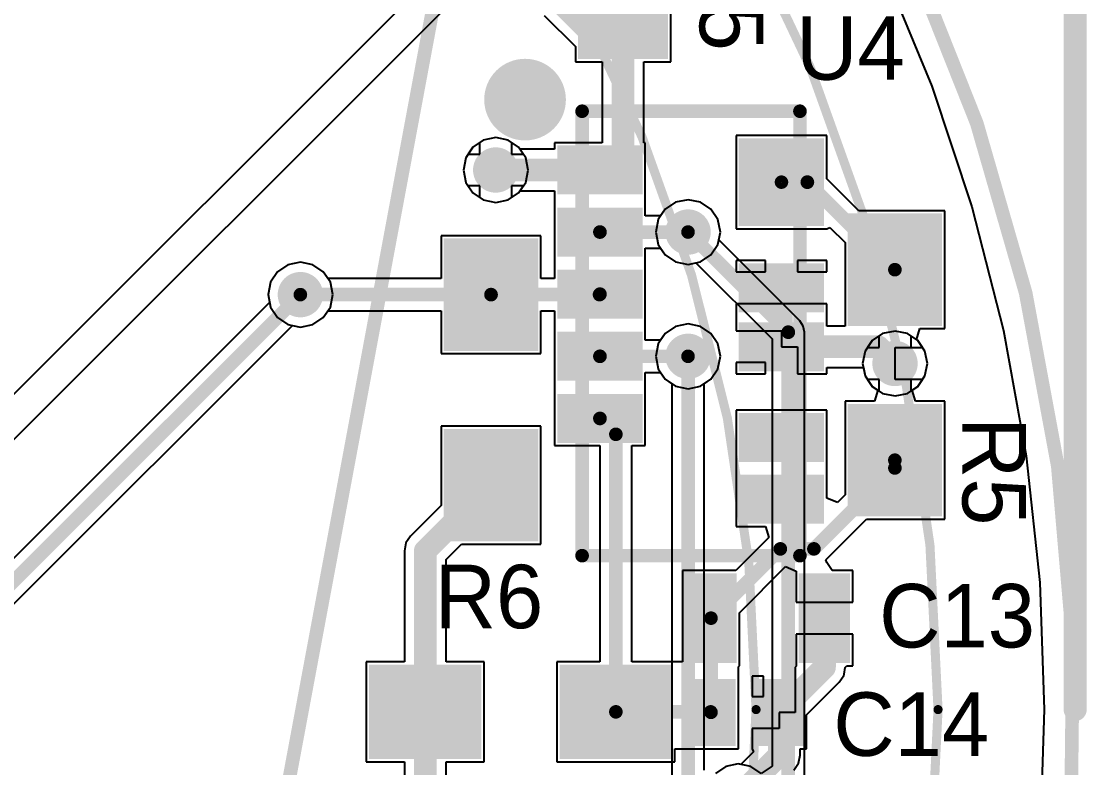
# Model space of a CAD drawing. Header units: millimetres. Extents: x 80 to 196, y 80 to 246.
# Drawn here: x 108.4 to 120.14, y 99.36 to 107.59 of the extents above; entities that cross this region are included whole.
import ezdxf

# ---------------------------------------------------------------- set-up
doc = ezdxf.new("R2010")
doc.units = ezdxf.units.MM
for name, color, linetype in [('BottomLayer', 5, 'Continuous'), ('DrillDrawing', 1, 'Continuous'), ('KeepOutLayer', 6, 'Continuous'), ('Mechanical1', 6, 'Continuous'), ('Mechanical15', 56, 'Continuous'), ('MidLayer1', 16, 'Continuous'), ('MidLayer2', 76, 'Continuous'), ('MultiLayer', 9, 'Continuous'), ('TopLayer', 1, 'Continuous'), ('TopOverlay', 2, 'Continuous'), ('TopPaste', 8, 'Continuous'), ('TopSolder', 216, 'Continuous'), ('ViaHoleLayer', 16, 'Continuous')]:
    doc.layers.add(name, color=color, linetype=linetype)

msp = doc.modelspace()

# ---------------------------------------------------------------- linework, layer by layer
at = {"layer": 'BottomLayer'}
for p, q in [((117.893, 108.172), (118.431, 106.874)), ((118.431, 106.874), (118.874, 105.542)), ((113.49, 106.278), (113.374, 106.201)), ((113.627, 106.306), (113.49, 106.278)), ((113.763, 106.278), (113.627, 106.306)), ((113.879, 106.201), (113.763, 106.278)), ((113.374, 106.201), (113.297, 106.085)), ((113.957, 106.085), (113.879, 106.201)), ((113.297, 106.085), (113.27, 105.949)), ((113.984, 105.949), (113.957, 106.085)), ((113.27, 105.949), (113.297, 105.812)), ((113.957, 105.812), (113.984, 105.949)), ((113.297, 105.812), (113.374, 105.696)), ((113.879, 105.696), (113.957, 105.812)), ((113.374, 105.696), (113.49, 105.619)), ((113.763, 105.619), (113.879, 105.696)), ((113.49, 105.619), (113.627, 105.592)), ((113.627, 105.592), (113.763, 105.619)), ((115.609, 105.595), (115.493, 105.517)), ((115.746, 105.622), (115.609, 105.595)), ((115.882, 105.595), (115.746, 105.622)), ((115.998, 105.517), (115.882, 105.595)), ((118.874, 105.542), (119.221, 104.181)), ((115.493, 105.517), (115.416, 105.402)), ((116.075, 105.402), (115.998, 105.517)), ((115.416, 105.402), (115.389, 105.265)), ((116.103, 105.265), (116.075, 105.402)), ((115.389, 105.265), (115.416, 105.128)), ((116.085, 105.178), (116.103, 105.265)), ((116.976, 104.287), (116.085, 105.178)), ((115.416, 105.128), (115.493, 105.013)), ((115.493, 105.013), (115.609, 104.935)), ((111.223, 104.827), (111.145, 104.712)), ((111.338, 104.905), (111.223, 104.827)), ((111.475, 104.932), (111.338, 104.905)), ((111.612, 104.905), (111.475, 104.932)), ((111.727, 104.827), (111.612, 104.905)), ((111.805, 104.712), (111.727, 104.827)), ((115.609, 104.935), (115.746, 104.908)), ((115.746, 104.908), (115.833, 104.925)), ((115.833, 104.925), (116.672, 104.087)), ((111.145, 104.712), (111.118, 104.575)), ((111.832, 104.575), (111.805, 104.712)), ((111.135, 104.488), (108.096, 101.448)), ((111.118, 104.575), (111.135, 104.488)), ((111.805, 104.438), (111.832, 104.575)), ((111.727, 104.323), (111.805, 104.438)), ((108.296, 101.144), (111.388, 104.235)), ((111.388, 104.235), (111.475, 104.218)), ((111.475, 104.218), (111.612, 104.245)), ((111.612, 104.245), (111.727, 104.323)), ((115.746, 104.252), (115.609, 104.225)), ((115.882, 104.225), (115.746, 104.252)), ((117.015, 104.229), (116.976, 104.287)), ((115.493, 104.147), (115.416, 104.032)), ((115.609, 104.225), (115.493, 104.147)), ((115.998, 104.147), (115.882, 104.225)), ((116.075, 104.032), (115.998, 104.147)), ((117.028, 104.161), (117.015, 104.229)), ((117.028, 97.436), (117.028, 104.161)), ((117.851, 104.12), (117.774, 104.068)), ((117.851, 103.991), (117.851, 104.12)), ((118.278, 104.068), (118.201, 104.12)), ((118.201, 104.12), (118.201, 103.991)), ((119.221, 104.181), (119.471, 102.799)), ((115.416, 104.032), (115.389, 103.895)), ((116.103, 103.895), (116.075, 104.032)), ((116.672, 104.087), (116.672, 99.376)), ((117.774, 104.068), (117.722, 103.991)), ((118.33, 103.991), (118.278, 104.068)), ((115.389, 103.895), (115.416, 103.758)), ((116.075, 103.758), (116.103, 103.895)), ((117.722, 103.991), (117.851, 103.991)), ((118.201, 103.991), (118.33, 103.991)), ((115.416, 103.758), (115.493, 103.643)), ((115.998, 103.643), (116.075, 103.758)), ((115.493, 103.643), (115.567, 103.593)), ((115.567, 103.593), (115.567, 98.788)), ((115.924, 103.593), (115.998, 103.643)), ((115.924, 99.331), (115.924, 103.593)), ((117.851, 103.641), (117.722, 103.641)), ((117.722, 103.641), (117.774, 103.564)), ((117.774, 103.564), (117.851, 103.512)), ((117.851, 103.512), (117.851, 103.641)), ((118.33, 103.641), (118.201, 103.641)), ((118.201, 103.641), (118.201, 103.512)), ((118.201, 103.512), (118.278, 103.564)), ((118.278, 103.564), (118.33, 103.641)), ((119.471, 102.799), (119.621, 101.403)), ((119.621, 101.403), (119.671, 100)), ((119.671, 100), (119.621, 98.597)), ((116.672, 99.376), (116.552, 99.296))]:
    msp.add_line(p, q, dxfattribs=at)
for points, const_width in [([(113.502, 105.949, 1), (113.752, 105.949, 1)], 0.25), ([(115.621, 105.265, 1), (115.871, 105.265, 1)], 0.25), ([(115.708, 105.265, 1), (115.783, 105.265, 1)], 0.075), ([(111.35, 104.575, 1), (111.6, 104.575, 1)], 0.25), ([(111.437, 104.575, 1), (111.512, 104.575, 1)], 0.075), ([(116.812, 104.161, 1), (116.888, 104.161, 1)], 0.075), ([(116.812, 104.161, 1), (116.888, 104.161, 1)], 0.075), ([(115.621, 103.895, 1), (115.871, 103.895, 1)], 0.25), ([(117.901, 103.816, 1), (118.151, 103.816, 1)], 0.25), ([(115.708, 103.895, 1), (115.783, 103.895, 1)], 0.075)]:
    msp.add_lwpolyline(points, format="xyb", close=True, dxfattribs=dict(at, const_width=const_width))
at = {"layer": 'BottomLayer', "const_width": 0.15}
for points in [[(115.746, 105.265), (116.85, 104.161)], [(108.17, 101.27), (111.475, 104.575)], [(116.85, 96.35), (116.85, 104.161)], [(115.746, 98.715), (115.746, 103.895)]]:
    msp.add_lwpolyline(points, dxfattribs=at)
at = {"layer": 'DrillDrawing', "const_width": 0.254}
msp.add_lwpolyline([(120.011, 100), (120.011, 122.76)], dxfattribs=at)
at = {"layer": 'DrillDrawing', "const_width": 0.15}
msp.add_lwpolyline([(83.225, 110.891, -1.632083), (101.044, 80.027)], format="xyb", dxfattribs=at)
at = {"layer": 'DrillDrawing'}
for points, const_width in [([(113.577, 105.949, 1), (113.677, 105.949, 1)], 0.1), ([(115.696, 105.265, 1), (115.796, 105.265, 1)], 0.1), ([(111.425, 104.575, 1), (111.525, 104.575, 1)], 0.1), ([(115.696, 103.895, 1), (115.796, 103.895, 1)], 0.1), ([(117.976, 103.816, 1), (118.076, 103.816, 1)], 0.1), ([(119.947, 100, 1), (120.074, 100, 1)], 0.127)]:
    msp.add_lwpolyline(points, format="xyb", close=True, dxfattribs=dict(at, const_width=const_width))
at = {"layer": 'KeepOutLayer', "const_width": 0.15}
msp.add_lwpolyline([(83.225, 110.891, -1.632083), (101.044, 80.027)], format="xyb", dxfattribs=at)
at = {"layer": 'Mechanical1', "const_width": 0.15}
msp.add_lwpolyline([(83.225, 110.891, -1.632083), (101.044, 80.027)], format="xyb", dxfattribs=at)
for points in [[(110.718, 95.835), (114.121, 114.093)], [(114.579, 106.597), (116.979, 106.597)], [(114.579, 101.697), (114.579, 106.597)], [(116.979, 101.697), (116.979, 106.597)], [(114.579, 101.697), (116.979, 101.697)]]:
    msp.add_lwpolyline(points, dxfattribs=at)
at = {"layer": 'Mechanical1', "const_width": 0.075}
for points in [[(114.541, 106.597, 1), (114.616, 106.597, 1)], [(114.541, 106.597, 1), (114.616, 106.597, 1)], [(116.941, 106.597, 1), (117.016, 106.597, 1)], [(116.941, 106.597, 1), (117.016, 106.597, 1)], [(114.541, 101.697, 1), (114.616, 101.697, 1)], [(114.541, 101.697, 1), (114.616, 101.697, 1)], [(116.941, 101.697, 1), (117.016, 101.697, 1)], [(116.941, 101.697, 1), (117.016, 101.697, 1)]]:
    msp.add_lwpolyline(points, format="xyb", close=True, dxfattribs=at)
at = {"layer": 'Mechanical15'}
for points, const_width in [([(118.5, 100, 1), (81.5, 100, 1)], 0.1), ([(116.495, 100, 1), (83.505, 100, 1)], 0.1), ([(116.47, 100, 1), (116.52, 100, 1)], 0.05), ([(118.475, 100, 1), (118.525, 100, 1)], 0.05)]:
    msp.add_lwpolyline(points, format="xyb", close=True, dxfattribs=dict(at, const_width=const_width))
at = {"layer": 'MidLayer1'}
for p, q in [((117.893, 108.172), (118.431, 106.874)), ((118.431, 106.874), (118.874, 105.542)), ((113.49, 106.278), (113.374, 106.201)), ((113.627, 106.306), (113.49, 106.278)), ((113.763, 106.278), (113.627, 106.306)), ((113.879, 106.201), (113.763, 106.278)), ((113.374, 106.201), (113.297, 106.085)), ((113.957, 106.085), (113.879, 106.201)), ((113.297, 106.085), (113.27, 105.949)), ((113.984, 105.949), (113.957, 106.085)), ((113.27, 105.949), (113.297, 105.812)), ((113.957, 105.812), (113.984, 105.949)), ((113.297, 105.812), (113.374, 105.696)), ((113.879, 105.696), (113.957, 105.812)), ((113.374, 105.696), (113.49, 105.619)), ((113.763, 105.619), (113.879, 105.696)), ((113.49, 105.619), (113.627, 105.592)), ((113.627, 105.592), (113.763, 105.619)), ((115.609, 105.595), (115.493, 105.517)), ((115.746, 105.622), (115.609, 105.595)), ((115.882, 105.595), (115.746, 105.622)), ((115.998, 105.517), (115.882, 105.595)), ((118.874, 105.542), (119.221, 104.181)), ((115.493, 105.517), (115.416, 105.402)), ((116.075, 105.402), (115.998, 105.517)), ((115.416, 105.402), (115.389, 105.265)), ((116.103, 105.265), (116.075, 105.402)), ((115.389, 105.265), (115.416, 105.128)), ((116.075, 105.128), (116.103, 105.265)), ((115.416, 105.128), (115.493, 105.013)), ((115.998, 105.013), (116.075, 105.128)), ((115.493, 105.013), (115.609, 104.935)), ((115.882, 104.935), (115.998, 105.013)), ((111.223, 104.827), (111.145, 104.712)), ((111.338, 104.905), (111.223, 104.827)), ((111.475, 104.932), (111.338, 104.905)), ((111.612, 104.905), (111.475, 104.932)), ((111.727, 104.827), (111.612, 104.905)), ((111.805, 104.712), (111.727, 104.827)), ((115.609, 104.935), (115.746, 104.908)), ((115.746, 104.908), (115.882, 104.935)), ((111.145, 104.712), (111.118, 104.575)), ((111.832, 104.575), (111.805, 104.712)), ((111.118, 104.575), (111.145, 104.438)), ((111.805, 104.438), (111.832, 104.575)), ((111.145, 104.438), (111.223, 104.323)), ((111.727, 104.323), (111.805, 104.438)), ((111.223, 104.323), (111.338, 104.245)), ((111.338, 104.245), (111.475, 104.218)), ((111.475, 104.218), (111.612, 104.245)), ((111.612, 104.245), (111.727, 104.323)), ((115.746, 104.252), (115.609, 104.225)), ((115.882, 104.225), (115.746, 104.252)), ((115.493, 104.147), (115.416, 104.032)), ((115.609, 104.225), (115.493, 104.147)), ((115.998, 104.147), (115.882, 104.225)), ((116.075, 104.032), (115.998, 104.147)), ((117.851, 104.12), (117.774, 104.068)), ((117.851, 103.991), (117.851, 104.12)), ((118.278, 104.068), (118.201, 104.12)), ((118.201, 104.12), (118.201, 103.991)), ((119.221, 104.181), (119.471, 102.799)), ((115.416, 104.032), (115.389, 103.895)), ((116.103, 103.895), (116.075, 104.032)), ((117.774, 104.068), (117.722, 103.991)), ((118.33, 103.991), (118.278, 104.068)), ((115.389, 103.895), (115.416, 103.758)), ((116.075, 103.758), (116.103, 103.895)), ((117.722, 103.991), (117.851, 103.991)), ((118.201, 103.991), (118.33, 103.991)), ((115.416, 103.758), (115.493, 103.643)), ((115.998, 103.643), (116.075, 103.758)), ((115.493, 103.643), (115.609, 103.565)), ((115.609, 103.565), (115.746, 103.538)), ((115.746, 103.538), (115.882, 103.565)), ((115.882, 103.565), (115.998, 103.643)), ((117.851, 103.641), (117.722, 103.641)), ((117.722, 103.641), (117.774, 103.564)), ((117.774, 103.564), (117.851, 103.512)), ((117.851, 103.512), (117.851, 103.641)), ((118.33, 103.641), (118.201, 103.641)), ((118.201, 103.641), (118.201, 103.512)), ((118.201, 103.512), (118.278, 103.564)), ((118.278, 103.564), (118.33, 103.641)), ((119.471, 102.799), (119.621, 101.403)), ((119.621, 101.403), (119.671, 100)), ((119.671, 100), (119.621, 98.597))]:
    msp.add_line(p, q, dxfattribs=at)
at = {"layer": 'MidLayer1', "const_width": 0.25}
for points in [[(113.502, 105.949, 1), (113.752, 105.949, 1)], [(115.621, 105.265, 1), (115.871, 105.265, 1)], [(111.35, 104.575, 1), (111.6, 104.575, 1)], [(115.621, 103.895, 1), (115.871, 103.895, 1)], [(117.901, 103.816, 1), (118.151, 103.816, 1)]]:
    msp.add_lwpolyline(points, format="xyb", close=True, dxfattribs=at)
at = {"layer": 'MidLayer2'}
for p, q in [((116.107, 111.27), (105.959, 101.122)), ((106.157, 100.82), (114.601, 109.264)), ((117.893, 108.172), (118.431, 106.874)), ((118.431, 106.874), (118.874, 105.542)), ((113.452, 106.253), (113.374, 106.201)), ((113.452, 106.124), (113.452, 106.253)), ((113.879, 106.201), (113.802, 106.253)), ((113.802, 106.253), (113.802, 106.124)), ((113.374, 106.201), (113.323, 106.124)), ((113.323, 106.124), (113.452, 106.124)), ((113.802, 106.124), (113.931, 106.124)), ((113.931, 106.124), (113.879, 106.201)), ((113.452, 105.774), (113.323, 105.774)), ((113.323, 105.774), (113.374, 105.696)), ((113.452, 105.645), (113.452, 105.774)), ((113.931, 105.774), (113.802, 105.774)), ((113.802, 105.774), (113.802, 105.645)), ((113.879, 105.696), (113.931, 105.774)), ((113.374, 105.696), (113.452, 105.645)), ((113.802, 105.645), (113.879, 105.696)), ((115.609, 105.595), (115.493, 105.517)), ((115.746, 105.622), (115.609, 105.595)), ((115.882, 105.595), (115.746, 105.622)), ((115.998, 105.517), (115.882, 105.595)), ((118.874, 105.542), (119.221, 104.181)), ((115.493, 105.517), (115.416, 105.402)), ((116.075, 105.402), (115.998, 105.517)), ((115.416, 105.402), (115.389, 105.265)), ((116.103, 105.265), (116.075, 105.402)), ((115.389, 105.265), (115.416, 105.128)), ((116.075, 105.128), (116.103, 105.265)), ((115.416, 105.128), (115.493, 105.013)), ((115.998, 105.013), (116.075, 105.128)), ((115.493, 105.013), (115.609, 104.935)), ((115.882, 104.935), (115.998, 105.013)), ((111.223, 104.827), (111.145, 104.712)), ((111.338, 104.905), (111.223, 104.827)), ((111.475, 104.932), (111.338, 104.905)), ((111.612, 104.905), (111.475, 104.932)), ((111.727, 104.827), (111.612, 104.905)), ((111.805, 104.712), (111.727, 104.827)), ((115.609, 104.935), (115.746, 104.908)), ((115.746, 104.908), (115.882, 104.935)), ((111.145, 104.712), (111.118, 104.575)), ((111.832, 104.575), (111.805, 104.712)), ((111.118, 104.575), (111.145, 104.438)), ((111.805, 104.438), (111.832, 104.575)), ((111.145, 104.438), (111.223, 104.323)), ((111.727, 104.323), (111.805, 104.438)), ((111.223, 104.323), (111.338, 104.245)), ((111.338, 104.245), (111.475, 104.218)), ((111.475, 104.218), (111.612, 104.245)), ((111.612, 104.245), (111.727, 104.323)), ((115.746, 104.252), (115.609, 104.225)), ((115.882, 104.225), (115.746, 104.252)), ((115.493, 104.147), (115.416, 104.032)), ((115.609, 104.225), (115.493, 104.147)), ((115.998, 104.147), (115.882, 104.225)), ((116.075, 104.032), (115.998, 104.147)), ((117.889, 104.146), (117.774, 104.068)), ((118.026, 104.173), (117.889, 104.146)), ((118.163, 104.146), (118.026, 104.173)), ((118.278, 104.068), (118.163, 104.146)), ((119.221, 104.181), (119.471, 102.799)), ((115.416, 104.032), (115.389, 103.895)), ((116.103, 103.895), (116.075, 104.032)), ((117.774, 104.068), (117.696, 103.953)), ((118.356, 103.953), (118.278, 104.068)), ((115.389, 103.895), (115.416, 103.758)), ((116.075, 103.758), (116.103, 103.895)), ((117.696, 103.953), (117.669, 103.816)), ((118.383, 103.816), (118.356, 103.953)), ((117.669, 103.816), (117.696, 103.679)), ((118.356, 103.679), (118.383, 103.816)), ((115.416, 103.758), (115.493, 103.643)), ((115.998, 103.643), (116.075, 103.758)), ((117.696, 103.679), (117.774, 103.564)), ((118.278, 103.564), (118.356, 103.679)), ((115.493, 103.643), (115.609, 103.565)), ((115.609, 103.565), (115.746, 103.538)), ((115.746, 103.538), (115.882, 103.565)), ((115.882, 103.565), (115.998, 103.643)), ((117.774, 103.564), (117.889, 103.486)), ((118.163, 103.486), (118.278, 103.564)), ((117.889, 103.486), (118.026, 103.459)), ((118.026, 103.459), (118.163, 103.486)), ((119.471, 102.799), (119.621, 101.403)), ((119.621, 101.403), (119.671, 100)), ((119.671, 100), (119.621, 98.597)), ((116.163, 99.374), (116.047, 99.296)), ((116.299, 99.401), (116.163, 99.374)), ((116.436, 99.374), (116.299, 99.401)), ((116.552, 99.296), (116.436, 99.374))]:
    msp.add_line(p, q, dxfattribs=at)
at = {"layer": 'MidLayer2', "const_width": 0.25}
for points in [[(113.502, 105.949, 1), (113.752, 105.949, 1)], [(115.621, 105.265, 1), (115.871, 105.265, 1)], [(111.35, 104.575, 1), (111.6, 104.575, 1)], [(115.621, 103.895, 1), (115.871, 103.895, 1)], [(117.901, 103.816, 1), (118.151, 103.816, 1)]]:
    msp.add_lwpolyline(points, format="xyb", close=True, dxfattribs=at)
at = {"layer": 'MultiLayer', "const_width": 0.25}
for points in [[(113.502, 105.949, 1), (113.752, 105.949, 1)], [(115.621, 105.265, 1), (115.871, 105.265, 1)], [(111.35, 104.575, 1), (111.6, 104.575, 1)], [(115.621, 103.895, 1), (115.871, 103.895, 1)], [(117.901, 103.816, 1), (118.151, 103.816, 1)]]:
    msp.add_lwpolyline(points, format="xyb", close=True, dxfattribs=at)
at = {"layer": 'TopLayer'}
for p, q in [((117.893, 108.172), (118.431, 106.874)), ((115.555, 107.141), (115.555, 107.766)), ((114.162, 107.653), (114.505, 107.31)), ((114.505, 107.31), (114.505, 107.141)), ((114.505, 107.141), (114.801, 107.141)), ((114.801, 107.141), (114.801, 106.25)), ((115.26, 106.25), (115.26, 107.141)), ((115.26, 107.141), (115.555, 107.141)), ((118.431, 106.874), (118.874, 105.542)), ((113.49, 106.278), (113.374, 106.201)), ((113.627, 106.306), (113.49, 106.278)), ((113.763, 106.278), (113.627, 106.306)), ((113.879, 106.201), (113.763, 106.278)), ((114.801, 106.25), (114.275, 106.25)), ((114.275, 106.25), (114.275, 106.179)), ((115.275, 106.25), (115.26, 106.25)), ((115.275, 105.655), (115.275, 106.25)), ((117.275, 106.33), (116.275, 106.33)), ((116.275, 106.33), (116.275, 105.3)), ((117.275, 105.852), (117.275, 106.33)), ((113.374, 106.201), (113.297, 106.085)), ((113.894, 106.179), (113.879, 106.201)), ((114.275, 106.179), (113.894, 106.179)), ((113.297, 106.085), (113.27, 105.949)), ((113.27, 105.949), (113.297, 105.812)), ((113.297, 105.812), (113.374, 105.696)), ((117.627, 105.5), (117.275, 105.852)), ((113.374, 105.696), (113.49, 105.619)), ((113.763, 105.619), (113.879, 105.696)), ((113.879, 105.696), (113.895, 105.721)), ((113.895, 105.721), (114.275, 105.721)), ((114.275, 105.721), (114.275, 105.655)), ((114.275, 105.655), (114.275, 105.655)), ((114.275, 105.655), (114.275, 105.655)), ((114.275, 105.655), (114.275, 105.65)), ((114.275, 105.65), (114.275, 105.65)), ((114.275, 105.65), (114.275, 105.607)), ((115.275, 105.65), (115.275, 105.655)), ((115.275, 105.655), (115.275, 105.655)), ((115.275, 105.655), (115.275, 105.655)), ((115.275, 105.607), (115.275, 105.65)), ((113.49, 105.619), (113.627, 105.592)), ((113.627, 105.592), (113.763, 105.619)), ((114.275, 105.607), (114.275, 105.565)), ((114.275, 105.565), (114.275, 105.56)), ((114.275, 105.56), (114.275, 105.56)), ((114.275, 105.56), (114.275, 105.56)), ((114.275, 105.56), (114.275, 104.97)), ((115.275, 105.565), (115.275, 105.607)), ((115.275, 105.56), (115.275, 105.565)), ((115.275, 105.443), (115.275, 105.56)), ((115.275, 105.56), (115.275, 105.56)), ((115.275, 105.56), (115.275, 105.56)), ((115.609, 105.595), (115.493, 105.517)), ((115.746, 105.622), (115.609, 105.595)), ((115.882, 105.595), (115.746, 105.622)), ((115.998, 105.517), (115.882, 105.595)), ((118.874, 105.542), (119.221, 104.181)), ((115.444, 105.443), (115.275, 105.443)), ((115.493, 105.517), (115.444, 105.443)), ((116.075, 105.402), (115.998, 105.517)), ((118.575, 105.5), (117.627, 105.5)), ((118.575, 104.2), (118.575, 105.5)), ((116.103, 105.265), (116.075, 105.402)), ((116.275, 105.3), (117.275, 105.3)), ((117.275, 105.3), (117.309, 105.314)), ((117.275, 105.3), (117.275, 105.3)), ((117.275, 105.3), (117.275, 105.3)), ((117.309, 105.314), (117.475, 105.148)), ((114.125, 105.225), (113.025, 105.225)), ((113.025, 105.225), (113.025, 104.753)), ((114.125, 104.753), (114.125, 105.225)), ((116.075, 105.128), (116.103, 105.265)), ((115.275, 104.97), (115.275, 105.087)), ((115.275, 105.087), (115.444, 105.087)), ((115.444, 105.087), (115.493, 105.013)), ((115.998, 105.013), (116.075, 105.128)), ((117.475, 105.148), (117.475, 104.229)), ((114.275, 104.97), (114.275, 104.97)), ((114.275, 104.97), (114.275, 104.97)), ((114.275, 104.97), (114.275, 104.965)), ((114.275, 104.965), (114.275, 104.922)), ((115.275, 104.965), (115.275, 104.97)), ((115.275, 104.97), (115.275, 104.97)), ((115.275, 104.97), (115.275, 104.97)), ((115.275, 104.922), (115.275, 104.965)), ((115.493, 105.013), (115.609, 104.935)), ((115.882, 104.935), (115.998, 105.013)), ((116.6, 104.95), (116.275, 104.95)), ((116.275, 104.95), (116.275, 104.825)), ((116.6, 104.825), (116.6, 104.95)), ((117.275, 104.95), (116.95, 104.95)), ((116.95, 104.95), (116.95, 104.825)), ((117.275, 104.825), (117.275, 104.95)), ((111.223, 104.827), (111.145, 104.712)), ((111.338, 104.905), (111.223, 104.827)), ((111.475, 104.932), (111.338, 104.905)), ((111.612, 104.905), (111.475, 104.932)), ((111.727, 104.827), (111.612, 104.905)), ((111.777, 104.753), (111.727, 104.827)), ((114.275, 104.922), (114.275, 104.88)), ((114.275, 104.88), (114.275, 104.875)), ((114.275, 104.875), (114.275, 104.875)), ((114.275, 104.875), (114.275, 104.875)), ((114.275, 104.875), (114.275, 104.753)), ((115.275, 104.88), (115.275, 104.922)), ((115.275, 104.875), (115.275, 104.88)), ((115.275, 104.285), (115.275, 104.875)), ((115.275, 104.875), (115.275, 104.875)), ((115.275, 104.875), (115.275, 104.875)), ((115.609, 104.935), (115.746, 104.908)), ((115.746, 104.908), (115.882, 104.935)), ((116.275, 104.825), (116.6, 104.825)), ((116.95, 104.825), (117.275, 104.825)), ((111.145, 104.712), (111.118, 104.575)), ((113.025, 104.753), (111.777, 104.753)), ((114.275, 104.753), (114.125, 104.753)), ((111.118, 104.575), (111.145, 104.438)), ((117.275, 104.475), (116.275, 104.475)), ((116.275, 104.475), (116.275, 104.35)), ((117.275, 104.35), (117.275, 104.475)), ((111.145, 104.438), (111.223, 104.323)), ((111.727, 104.323), (111.777, 104.397)), ((111.777, 104.397), (113.025, 104.397)), ((113.025, 104.397), (113.025, 103.925)), ((114.125, 103.925), (114.125, 104.397)), ((114.125, 104.397), (114.275, 104.397)), ((114.275, 104.397), (114.275, 104.285)), ((116.275, 104.35), (116.275, 104.35)), ((116.275, 104.35), (116.275, 104.3)), ((117.275, 104.3), (117.275, 104.35)), ((117.275, 104.35), (117.275, 104.35)), ((117.275, 104.35), (117.275, 104.35)), ((111.223, 104.323), (111.338, 104.245)), ((111.338, 104.245), (111.475, 104.218)), ((111.475, 104.218), (111.612, 104.245)), ((111.612, 104.245), (111.727, 104.323)), ((114.275, 104.285), (114.275, 104.285)), ((114.275, 104.285), (114.275, 104.285)), ((114.275, 104.285), (114.275, 104.28)), ((114.275, 104.28), (114.275, 104.237)), ((114.275, 104.237), (114.275, 104.195)), ((115.275, 104.28), (115.275, 104.285)), ((115.275, 104.285), (115.275, 104.285)), ((115.275, 104.285), (115.275, 104.285)), ((115.275, 104.237), (115.275, 104.28)), ((115.275, 104.195), (115.275, 104.237)), ((115.746, 104.252), (115.609, 104.225)), ((115.882, 104.225), (115.746, 104.252)), ((116.275, 104.3), (116.275, 104.3)), ((116.275, 104.3), (116.275, 104.175)), ((117.275, 104.229), (117.275, 104.3)), ((117.275, 104.3), (117.275, 104.3)), ((114.275, 104.195), (114.275, 104.19)), ((114.275, 104.19), (114.275, 104.19)), ((114.275, 104.19), (114.275, 104.19)), ((114.275, 104.19), (114.275, 103.6)), ((115.275, 104.19), (115.275, 104.195)), ((115.275, 104.073), (115.275, 104.19)), ((115.275, 104.19), (115.275, 104.19)), ((115.275, 104.19), (115.275, 104.19)), ((115.493, 104.147), (115.444, 104.073)), ((115.609, 104.225), (115.493, 104.147)), ((115.998, 104.147), (115.882, 104.225)), ((116.075, 104.032), (115.998, 104.147)), ((116.275, 104.175), (116.775, 104.175)), ((116.775, 104.175), (116.775, 104)), ((117.475, 104.229), (117.275, 104.229)), ((118.263, 104.078), (118.3, 104.2)), ((118.3, 104.2), (118.575, 104.2)), ((119.221, 104.181), (119.471, 102.799)), ((115.444, 104.073), (115.275, 104.073)), ((116.103, 103.895), (116.075, 104.032)), ((116.775, 104), (116.95, 104)), ((116.95, 104), (116.95, 103.7)), ((118.278, 104.068), (118.263, 104.078)), ((118.33, 103.991), (118.278, 104.068)), ((113.025, 103.925), (114.125, 103.925)), ((116.075, 103.758), (116.103, 103.895)), ((118.026, 103.641), (118.026, 103.991)), ((118.026, 103.991), (118.33, 103.991)), ((116.6, 103.825), (116.275, 103.825)), ((116.275, 103.825), (116.275, 103.7)), ((116.6, 103.7), (116.6, 103.825)), ((117.275, 103.7), (117.275, 103.771)), ((117.275, 103.771), (117.678, 103.771)), ((117.678, 103.771), (117.696, 103.679)), ((115.275, 103.6), (115.275, 103.717)), ((115.275, 103.717), (115.444, 103.717)), ((115.444, 103.717), (115.493, 103.643)), ((115.998, 103.643), (116.075, 103.758)), ((116.275, 103.7), (116.6, 103.7)), ((116.95, 103.7), (117.275, 103.7)), ((117.696, 103.679), (117.774, 103.564)), ((114.275, 103.6), (114.275, 103.6)), ((114.275, 103.6), (114.275, 103.6)), ((114.275, 103.6), (114.275, 103.595)), ((114.275, 103.595), (114.275, 103.552)), ((114.275, 103.552), (114.275, 103.51)), ((115.275, 103.595), (115.275, 103.6)), ((115.275, 103.6), (115.275, 103.6)), ((115.275, 103.6), (115.275, 103.6)), ((115.275, 103.552), (115.275, 103.595)), ((115.275, 103.51), (115.275, 103.552)), ((115.493, 103.643), (115.609, 103.565)), ((115.609, 103.565), (115.746, 103.538)), ((115.746, 103.538), (115.882, 103.565)), ((115.882, 103.565), (115.998, 103.643)), ((117.774, 103.564), (117.837, 103.522)), ((118.33, 103.641), (118.026, 103.641)), ((118.215, 103.522), (118.278, 103.564)), ((118.278, 103.564), (118.33, 103.641)), ((114.275, 103.51), (114.275, 103.505)), ((114.275, 103.505), (114.275, 103.505)), ((114.275, 103.505), (114.275, 103.505)), ((114.275, 103.505), (114.275, 102.91)), ((115.275, 103.505), (115.275, 103.51)), ((115.275, 102.91), (115.275, 103.505)), ((115.275, 103.505), (115.275, 103.505)), ((115.275, 103.505), (115.275, 103.505)), ((117.837, 103.522), (117.8, 103.4)), ((118.252, 103.4), (118.215, 103.522)), ((117.275, 103.3), (116.275, 103.3)), ((116.275, 103.3), (116.275, 102.71)), ((117.275, 102.71), (117.275, 103.3)), ((117.8, 103.4), (117.475, 103.4)), ((117.475, 103.4), (117.475, 102.366)), ((118.575, 103.4), (118.252, 103.4)), ((118.575, 102.1), (118.575, 103.4)), ((114.125, 103.125), (113.025, 103.125)), ((113.025, 103.125), (113.025, 102.249)), ((114.125, 101.825), (114.125, 103.125)), ((114.275, 102.91), (114.772, 102.91)), ((114.772, 102.91), (114.772, 100.525)), ((115.128, 100.525), (115.128, 102.91)), ((115.128, 102.91), (115.275, 102.91)), ((116.275, 102.71), (116.275, 102.71)), ((116.275, 102.71), (116.275, 102.71)), ((116.275, 102.71), (116.275, 102.7)), ((117.275, 102.7), (117.275, 102.71)), ((117.275, 102.71), (117.275, 102.71)), ((117.275, 102.71), (117.275, 102.71)), ((119.471, 102.799), (119.621, 101.403)), ((116.275, 102.7), (116.275, 102.66)), ((116.275, 102.66), (116.275, 102.62)), ((116.275, 102.62), (116.275, 102.61)), ((116.275, 102.61), (116.275, 102.61)), ((116.275, 102.61), (116.275, 102.61)), ((116.275, 102.61), (116.275, 102.02)), ((117.275, 102.66), (117.275, 102.7)), ((117.275, 102.62), (117.275, 102.66)), ((117.275, 102.61), (117.275, 102.62)), ((117.275, 102.332), (117.275, 102.61)), ((117.275, 102.61), (117.275, 102.61)), ((117.275, 102.61), (117.275, 102.61)), ((117.475, 102.366), (117.392, 102.284)), ((113.025, 102.249), (112.688, 101.912)), ((117.392, 102.284), (117.275, 102.332)), ((116.275, 102.02), (116.6, 102.02)), ((116.6, 102.02), (116.637, 101.898)), ((117.264, 101.65), (117.713, 102.1)), ((117.713, 102.1), (118.575, 102.1)), ((112.688, 101.912), (112.638, 101.838)), ((116.636, 101.898), (116.271, 101.533)), ((116.637, 101.898), (116.636, 101.898)), ((112.638, 101.838), (112.621, 101.75)), ((113.079, 101.655), (113.249, 101.825)), ((113.249, 101.825), (114.125, 101.825)), ((112.621, 101.75), (112.621, 100.525)), ((113.079, 100.525), (113.079, 101.655)), ((117.276, 101.62), (117.264, 101.65)), ((116.271, 101.533), (115.686, 101.533)), ((115.686, 101.533), (115.686, 100.525)), ((116.311, 101.068), (116.819, 101.576)), ((116.819, 101.576), (116.936, 101.527)), ((117.334, 101.533), (117.276, 101.62)), ((117.561, 101.533), (117.334, 101.533)), ((117.561, 101.183), (117.561, 101.533)), ((116.936, 101.527), (116.936, 101.504)), ((116.936, 101.504), (116.936, 101.504)), ((116.936, 101.504), (116.936, 101.504)), ((116.936, 101.504), (116.936, 101.183)), ((119.621, 101.403), (119.671, 100)), ((116.936, 101.183), (117.561, 101.183)), ((116.311, 100.483), (116.311, 101.068)), ((117.561, 100.833), (116.936, 100.833)), ((116.936, 100.833), (116.936, 100.483)), ((117.561, 100.483), (117.561, 100.833)), ((112.621, 100.525), (112.2, 100.525)), ((112.2, 100.525), (112.2, 99.425)), ((113.5, 100.525), (113.079, 100.525)), ((113.5, 99.425), (113.5, 100.525)), ((114.772, 100.525), (114.3, 100.525)), ((114.3, 100.525), (114.3, 99.425)), ((115.6, 100.525), (115.128, 100.525)), ((115.686, 100.525), (115.6, 100.525)), ((115.6, 100.525), (115.6, 100.525)), ((116.301, 100.473), (116.311, 100.483)), ((116.311, 100.483), (116.311, 100.483)), ((116.938, 100.479), (116.926, 100.467)), ((116.936, 100.483), (116.936, 100.483)), ((116.936, 100.483), (116.936, 100.483)), ((116.936, 100.483), (116.938, 100.479)), ((117.478, 100.465), (117.496, 100.483)), ((117.496, 100.483), (117.561, 100.483)), ((116.301, 100.368), (116.301, 100.473)), ((116.301, 99.568), (116.301, 100.368)), ((116.301, 100.368), (116.301, 100.368)), ((116.576, 100.368), (116.451, 100.368)), ((116.451, 100.368), (116.451, 100.143)), ((116.576, 100.143), (116.576, 100.368)), ((116.926, 100.467), (116.926, 99.968)), ((117.411, 100.303), (117.461, 100.377)), ((117.461, 100.377), (117.464, 100.392)), ((117.464, 100.392), (117.478, 100.465)), ((117.478, 100.465), (117.478, 100.465)), ((117.478, 100.465), (117.478, 100.465)), ((117.478, 100.465), (117.478, 100.465)), ((117.478, 100.465), (117.478, 100.465)), ((117.478, 100.465), (117.478, 100.465)), ((117.051, 99.943), (117.411, 100.303)), ((116.451, 100.143), (116.576, 100.143)), ((116.926, 99.968), (116.751, 99.968)), ((116.751, 99.968), (116.751, 99.793)), ((117.051, 99.568), (117.051, 99.943)), ((119.671, 100), (119.621, 98.597)), ((116.751, 99.793), (116.451, 99.793)), ((116.451, 99.793), (116.451, 99.568)), ((115.6, 99.425), (115.6, 99.568)), ((115.6, 99.568), (115.701, 99.568)), ((115.701, 99.568), (115.701, 99.568)), ((115.701, 99.568), (116.301, 99.568)), ((116.451, 99.568), (116.451, 99.568)), ((116.451, 99.568), (116.451, 99.568)), ((116.451, 99.568), (116.465, 99.534)), ((116.981, 99.496), (116.981, 99.568)), ((116.981, 99.568), (117.051, 99.568)), ((112.2, 99.425), (112.621, 99.425)), ((112.621, 99.425), (112.621, 99.168)), ((113.079, 99.168), (113.079, 99.425)), ((113.079, 99.425), (113.5, 99.425)), ((114.3, 99.425), (115.6, 99.425)), ((116.465, 99.534), (116.326, 99.395)), ((116.963, 99.408), (116.981, 99.496)), ((116.163, 99.374), (116.047, 99.296)), ((116.299, 99.401), (116.163, 99.374)), ((116.326, 99.395), (116.299, 99.401)), ((116.913, 99.334), (116.963, 99.408))]:
    msp.add_line(p, q, dxfattribs=at)
for points, const_width in [([(114.187, 107.953), (114.686, 107.454)], 0.25), ([(114.686, 107.454), (115.03, 107.454)], 0.25), ([(115.03, 105.926), (115.03, 107.454)], 0.25), ([(113.627, 105.949), (113.628, 105.95)], 0.25), ([(113.628, 105.95), (114.775, 105.95)], 0.25), ([(116.775, 105.815), (117.06, 105.815)], 0.15), ([(117.06, 105.815), (118.025, 104.85)], 0.15), ([(114.775, 105.265), (115.746, 105.265)], 0.15), ([(116.775, 104), (116.775, 104.65)], 0.25), ([(111.475, 104.575), (113.575, 104.575)], 0.15), ([(113.575, 104.575), (114.77, 104.575)], 0.15), ([(114.77, 104.575), (114.775, 104.58)], 0.15), ([(116.775, 104), (117.842, 104)], 0.25), ([(117.842, 104), (118.026, 103.816)], 0.25), ([(114.775, 103.895), (115.746, 103.895)], 0.15), ([(114.775, 103.21), (114.95, 103.035)], 0.15), ([(114.95, 99.975), (114.95, 103.035)], 0.15), ([(118.025, 102.664), (118.025, 102.75)], 0.15), ([(117.133, 101.772), (118.025, 102.664)], 0.15), ([(112.85, 101.75), (113.575, 102.475)], 0.25), ([(112.85, 99.975), (112.85, 101.75)], 0.25), ([(115.999, 101.008), (116.763, 101.772)], 0.15), ([(116.763, 101.772), (117.133, 101.772)], 0.15), ([(115.999, 99.97), (115.999, 101.008)], 0.15), ([(117.249, 100.465), (117.249, 101.008)], 0.25), ([(116.751, 99.968), (117.249, 100.465)], 0.25), ([(112.85, 98.9), (112.85, 99.975)], 0.25), ([(114.95, 99.975), (115.994, 99.975)], 0.15), ([(115.994, 99.975), (115.999, 99.97)], 0.15), ([(116.751, 99.496), (116.751, 99.968)], 0.25), ([(116.299, 99.044), (116.751, 99.496)], 0.25)]:
    msp.add_lwpolyline(points, dxfattribs=dict(at, const_width=const_width))
for points, const_width in [([(114.624, 107.454, 1), (114.749, 107.454, 1)], 0.125), ([(114.624, 107.454, 1), (114.749, 107.454, 1)], 0.125), ([(114.968, 107.454, 1), (115.093, 107.454, 1)], 0.125), ([(114.968, 107.454, 1), (115.093, 107.454, 1)], 0.125), ([(113.502, 105.949, 1), (113.752, 105.949, 1)], 0.25), ([(113.564, 105.949, 1), (113.689, 105.949, 1)], 0.125), ([(113.566, 105.95, 1), (113.691, 105.95, 1)], 0.125), ([(113.566, 105.95, 1), (113.691, 105.95, 1)], 0.125), ([(114.713, 105.95, 1), (114.837, 105.95, 1)], 0.125), ([(114.968, 105.926, 1), (115.093, 105.926, 1)], 0.125), ([(116.738, 105.815, 1), (116.812, 105.815, 1)], 0.075), ([(117.022, 105.815, 1), (117.098, 105.815, 1)], 0.075), ([(117.022, 105.815, 1), (117.098, 105.815, 1)], 0.075), ([(115.621, 105.265, 1), (115.871, 105.265, 1)], 0.25), ([(114.737, 105.265, 1), (114.813, 105.265, 1)], 0.075), ([(115.708, 105.265, 1), (115.783, 105.265, 1)], 0.075), ([(111.35, 104.575, 1), (111.6, 104.575, 1)], 0.25), ([(117.987, 104.85, 1), (118.062, 104.85, 1)], 0.075), ([(116.713, 104.65, 1), (116.838, 104.65, 1)], 0.125), ([(111.437, 104.575, 1), (111.512, 104.575, 1)], 0.075), ([(113.537, 104.575, 1), (113.613, 104.575, 1)], 0.075), ([(113.537, 104.575, 1), (113.613, 104.575, 1)], 0.075), ([(114.733, 104.575, 1), (114.808, 104.575, 1)], 0.075), ([(114.733, 104.575, 1), (114.808, 104.575, 1)], 0.075), ([(114.737, 104.58, 1), (114.813, 104.58, 1)], 0.075), ([(115.621, 103.895, 1), (115.871, 103.895, 1)], 0.25), ([(116.713, 104, 1), (116.838, 104, 1)], 0.125), ([(116.713, 104, 1), (116.838, 104, 1)], 0.125), ([(117.779, 104, 1), (117.904, 104, 1)], 0.125), ([(117.779, 104, 1), (117.904, 104, 1)], 0.125), ([(117.901, 103.816, 1), (118.151, 103.816, 1)], 0.25), ([(114.737, 103.895, 1), (114.813, 103.895, 1)], 0.075), ([(115.708, 103.895, 1), (115.783, 103.895, 1)], 0.075), ([(117.963, 103.816, 1), (118.088, 103.816, 1)], 0.125), ([(114.737, 103.21, 1), (114.813, 103.21, 1)], 0.075), ([(114.913, 103.035, 1), (114.988, 103.035, 1)], 0.075), ([(114.913, 103.035, 1), (114.988, 103.035, 1)], 0.075), ([(117.987, 102.75, 1), (118.062, 102.75, 1)], 0.075), ([(117.987, 102.664, 1), (118.062, 102.664, 1)], 0.075), ([(117.987, 102.664, 1), (118.062, 102.664, 1)], 0.075), ([(113.513, 102.475, 1), (113.637, 102.475, 1)], 0.125), ([(112.788, 101.75, 1), (112.912, 101.75, 1)], 0.125), ([(112.788, 101.75, 1), (112.912, 101.75, 1)], 0.125), ([(116.725, 101.772, 1), (116.8, 101.772, 1)], 0.075), ([(116.725, 101.772, 1), (116.8, 101.772, 1)], 0.075), ([(117.095, 101.772, 1), (117.17, 101.772, 1)], 0.075), ([(117.095, 101.772, 1), (117.17, 101.772, 1)], 0.075), ([(115.961, 101.008, 1), (116.036, 101.008, 1)], 0.075), ([(115.961, 101.008, 1), (116.036, 101.008, 1)], 0.075), ([(117.186, 101.008, 1), (117.311, 101.008, 1)], 0.125), ([(117.186, 100.465, 1), (117.311, 100.465, 1)], 0.125), ([(117.186, 100.465, 1), (117.311, 100.465, 1)], 0.125), ([(112.788, 99.975, 1), (112.912, 99.975, 1)], 0.125), ([(112.788, 99.975, 1), (112.912, 99.975, 1)], 0.125), ([(114.913, 99.975, 1), (114.988, 99.975, 1)], 0.075), ([(114.913, 99.975, 1), (114.988, 99.975, 1)], 0.075), ([(115.957, 99.975, 1), (116.032, 99.975, 1)], 0.075), ([(115.957, 99.975, 1), (116.032, 99.975, 1)], 0.075), ([(115.961, 99.97, 1), (116.036, 99.97, 1)], 0.075), ([(115.961, 99.97, 1), (116.036, 99.97, 1)], 0.075), ([(116.689, 99.968, 1), (116.814, 99.968, 1)], 0.125), ([(116.689, 99.968, 1), (116.814, 99.968, 1)], 0.125), ([(116.689, 99.496, 1), (116.814, 99.496, 1)], 0.125), ([(116.689, 99.496, 1), (116.814, 99.496, 1)], 0.125)]:
    msp.add_lwpolyline(points, format="xyb", close=True, dxfattribs=dict(at, const_width=const_width))
for points in [[(114.605, 107.666), (114.605, 107.241), (115.455, 107.666), (115.455, 107.241)], [(116.375, 106.23), (116.375, 105.4), (117.175, 106.23), (117.175, 105.4)], [(114.375, 106.15), (114.375, 105.75), (115.175, 106.15), (115.175, 105.75)], [(114.375, 106.15), (114.375, 105.75), (115.175, 106.15), (115.175, 105.75)], [(114.375, 105.465), (114.375, 105.065), (115.175, 105.465), (115.175, 105.065)], [(118.475, 104.3), (118.475, 105.4), (117.575, 104.3), (117.575, 105.4)], [(113.125, 105.125), (113.125, 104.025), (114.025, 105.125), (114.025, 104.025)], [(116.375, 104.85), (116.375, 104.45), (117.175, 104.85), (117.175, 104.45)], [(114.375, 104.78), (114.375, 104.38), (115.175, 104.78), (115.175, 104.38)], [(116.375, 104.2), (116.375, 103.8), (117.175, 104.2), (117.175, 103.8)], [(114.375, 104.095), (114.375, 103.695), (115.175, 104.095), (115.175, 103.695)], [(114.375, 103.41), (114.375, 103.01), (115.175, 103.41), (115.175, 103.01)], [(118.475, 102.2), (118.475, 103.3), (117.575, 102.2), (117.575, 103.3)], [(116.375, 103.2), (116.375, 102.8), (117.175, 103.2), (117.175, 102.8)], [(113.125, 103.025), (113.125, 101.925), (114.025, 103.025), (114.025, 101.925)], [(116.375, 102.52), (116.375, 102.12), (117.175, 102.52), (117.175, 102.12)], [(115.786, 100.583), (116.211, 100.583), (115.786, 101.433), (116.211, 101.433)], [(117.036, 100.583), (117.461, 100.583), (117.036, 101.433), (117.461, 101.433)], [(112.3, 99.525), (113.4, 99.525), (112.3, 100.425), (113.4, 100.425)], [(114.4, 99.525), (115.5, 99.525), (114.4, 100.425), (115.5, 100.425)], [(115.801, 99.668), (116.201, 99.668), (115.801, 100.268), (116.201, 100.268)], [(116.551, 99.668), (116.951, 99.668), (116.551, 100.268), (116.951, 100.268)]]:
    msp.add_solid(points, dxfattribs=at)
at = {"layer": 'TopOverlay'}
for points, const_width in [([(114.05, 106.725, 1), (113.85, 106.725, 1)], 0.7), ([(113.675, 106.725, 1), (114.025, 106.725, 1)], 0.35), ([(113.875, 106.725, 1), (114.225, 106.725, 1)], 0.35)]:
    msp.add_lwpolyline(points, format="xyb", close=True, dxfattribs=dict(at, const_width=const_width))
at = {"layer": 'TopPaste'}
for points in [[(114.655, 107.616), (114.655, 107.291), (115.405, 107.616), (115.405, 107.291)], [(116.425, 106.18), (116.425, 105.45), (117.125, 106.18), (117.125, 105.45)], [(114.425, 106.1), (114.425, 105.8), (115.125, 106.1), (115.125, 105.8)], [(114.425, 106.1), (114.425, 105.8), (115.125, 106.1), (115.125, 105.8)], [(114.425, 105.415), (114.425, 105.115), (115.125, 105.415), (115.125, 105.115)], [(118.425, 104.35), (118.425, 105.35), (117.625, 104.35), (117.625, 105.35)], [(113.175, 105.075), (113.175, 104.075), (113.975, 105.075), (113.975, 104.075)], [(114.425, 104.73), (114.425, 104.43), (115.125, 104.73), (115.125, 104.43)], [(116.425, 104.8), (116.425, 104.5), (117.125, 104.8), (117.125, 104.5)], [(116.425, 104.15), (116.425, 103.85), (117.125, 104.15), (117.125, 103.85)], [(114.425, 104.045), (114.425, 103.745), (115.125, 104.045), (115.125, 103.745)], [(114.425, 103.36), (114.425, 103.06), (115.125, 103.36), (115.125, 103.06)], [(118.425, 102.25), (118.425, 103.25), (117.625, 102.25), (117.625, 103.25)], [(116.425, 103.15), (116.425, 102.85), (117.125, 103.15), (117.125, 102.85)], [(113.175, 102.975), (113.175, 101.975), (113.975, 102.975), (113.975, 101.975)], [(116.425, 102.47), (116.425, 102.17), (117.125, 102.47), (117.125, 102.17)], [(115.836, 100.633), (116.161, 100.633), (115.836, 101.383), (116.161, 101.383)], [(117.086, 100.633), (117.411, 100.633), (117.086, 101.383), (117.411, 101.383)], [(112.35, 99.575), (113.35, 99.575), (112.35, 100.375), (113.35, 100.375)], [(114.45, 99.575), (115.45, 99.575), (114.45, 100.375), (115.45, 100.375)], [(115.851, 99.718), (116.151, 99.718), (115.851, 100.218), (116.151, 100.218)], [(116.601, 99.718), (116.901, 99.718), (116.601, 100.218), (116.901, 100.218)]]:
    msp.add_solid(points, dxfattribs=at)
at = {"layer": 'TopSolder'}
for points in [[(114.535, 107.736), (114.535, 107.171), (115.525, 107.736), (115.525, 107.171)], [(116.305, 106.3), (116.305, 105.33), (117.245, 106.3), (117.245, 105.33)], [(114.305, 106.22), (114.305, 105.68), (115.245, 106.22), (115.245, 105.68)], [(114.305, 106.22), (114.305, 105.68), (115.245, 106.22), (115.245, 105.68)], [(114.305, 105.535), (114.305, 104.995), (115.245, 105.535), (115.245, 104.995)], [(118.545, 104.23), (118.545, 105.47), (117.505, 104.23), (117.505, 105.47)], [(113.055, 105.195), (113.055, 103.955), (114.095, 105.195), (114.095, 103.955)], [(114.305, 104.85), (114.305, 104.31), (115.245, 104.85), (115.245, 104.31)], [(116.305, 104.92), (116.305, 104.38), (117.245, 104.92), (117.245, 104.38)], [(116.305, 104.27), (116.305, 103.73), (117.245, 104.27), (117.245, 103.73)], [(114.305, 104.165), (114.305, 103.625), (115.245, 104.165), (115.245, 103.625)], [(114.305, 103.48), (114.305, 102.94), (115.245, 103.48), (115.245, 102.94)], [(118.545, 102.13), (118.545, 103.37), (117.505, 102.13), (117.505, 103.37)], [(116.305, 103.27), (116.305, 102.73), (117.245, 103.27), (117.245, 102.73)], [(113.055, 103.095), (113.055, 101.855), (114.095, 103.095), (114.095, 101.855)], [(116.305, 102.59), (116.305, 102.05), (117.245, 102.59), (117.245, 102.05)], [(115.716, 100.513), (116.281, 100.513), (115.716, 101.503), (116.281, 101.503)], [(116.966, 100.513), (117.531, 100.513), (116.966, 101.503), (117.531, 101.503)], [(112.23, 99.455), (113.47, 99.455), (112.23, 100.495), (113.47, 100.495)], [(114.33, 99.455), (115.57, 99.455), (114.33, 100.495), (115.57, 100.495)], [(115.731, 99.598), (116.271, 99.598), (115.731, 100.338), (116.271, 100.338)], [(116.481, 99.598), (117.021, 99.598), (116.481, 100.338), (117.021, 100.338)]]:
    msp.add_solid(points, dxfattribs=at)
at = {"layer": 'ViaHoleLayer', "const_width": 0.1}
for points in [[(113.577, 105.949, 1), (113.677, 105.949, 1)], [(115.696, 105.265, 1), (115.796, 105.265, 1)], [(111.425, 104.575, 1), (111.525, 104.575, 1)], [(115.696, 103.895, 1), (115.796, 103.895, 1)], [(117.976, 103.816, 1), (118.076, 103.816, 1)]]:
    msp.add_lwpolyline(points, format="xyb", close=True, dxfattribs=at)

# ---------------------------------------------------------------- texts
at = {"layer": 'TopOverlay'}
for s, rotation, p in [('C15', 270, (115.874, 108.98)), ('U4', 360, (116.937, 106.944)), ('R5', 270, (118.769, 103.227)), ('R6', 360, (112.954, 100.897)), ('C13', 360, (117.851, 100.685)), ('C14', 360, (117.346, 99.49))]:
    msp.add_text(s, height=0.7, rotation=rotation, dxfattribs=at).set_placement(p)

doc.saveas('drawing.dxf')
